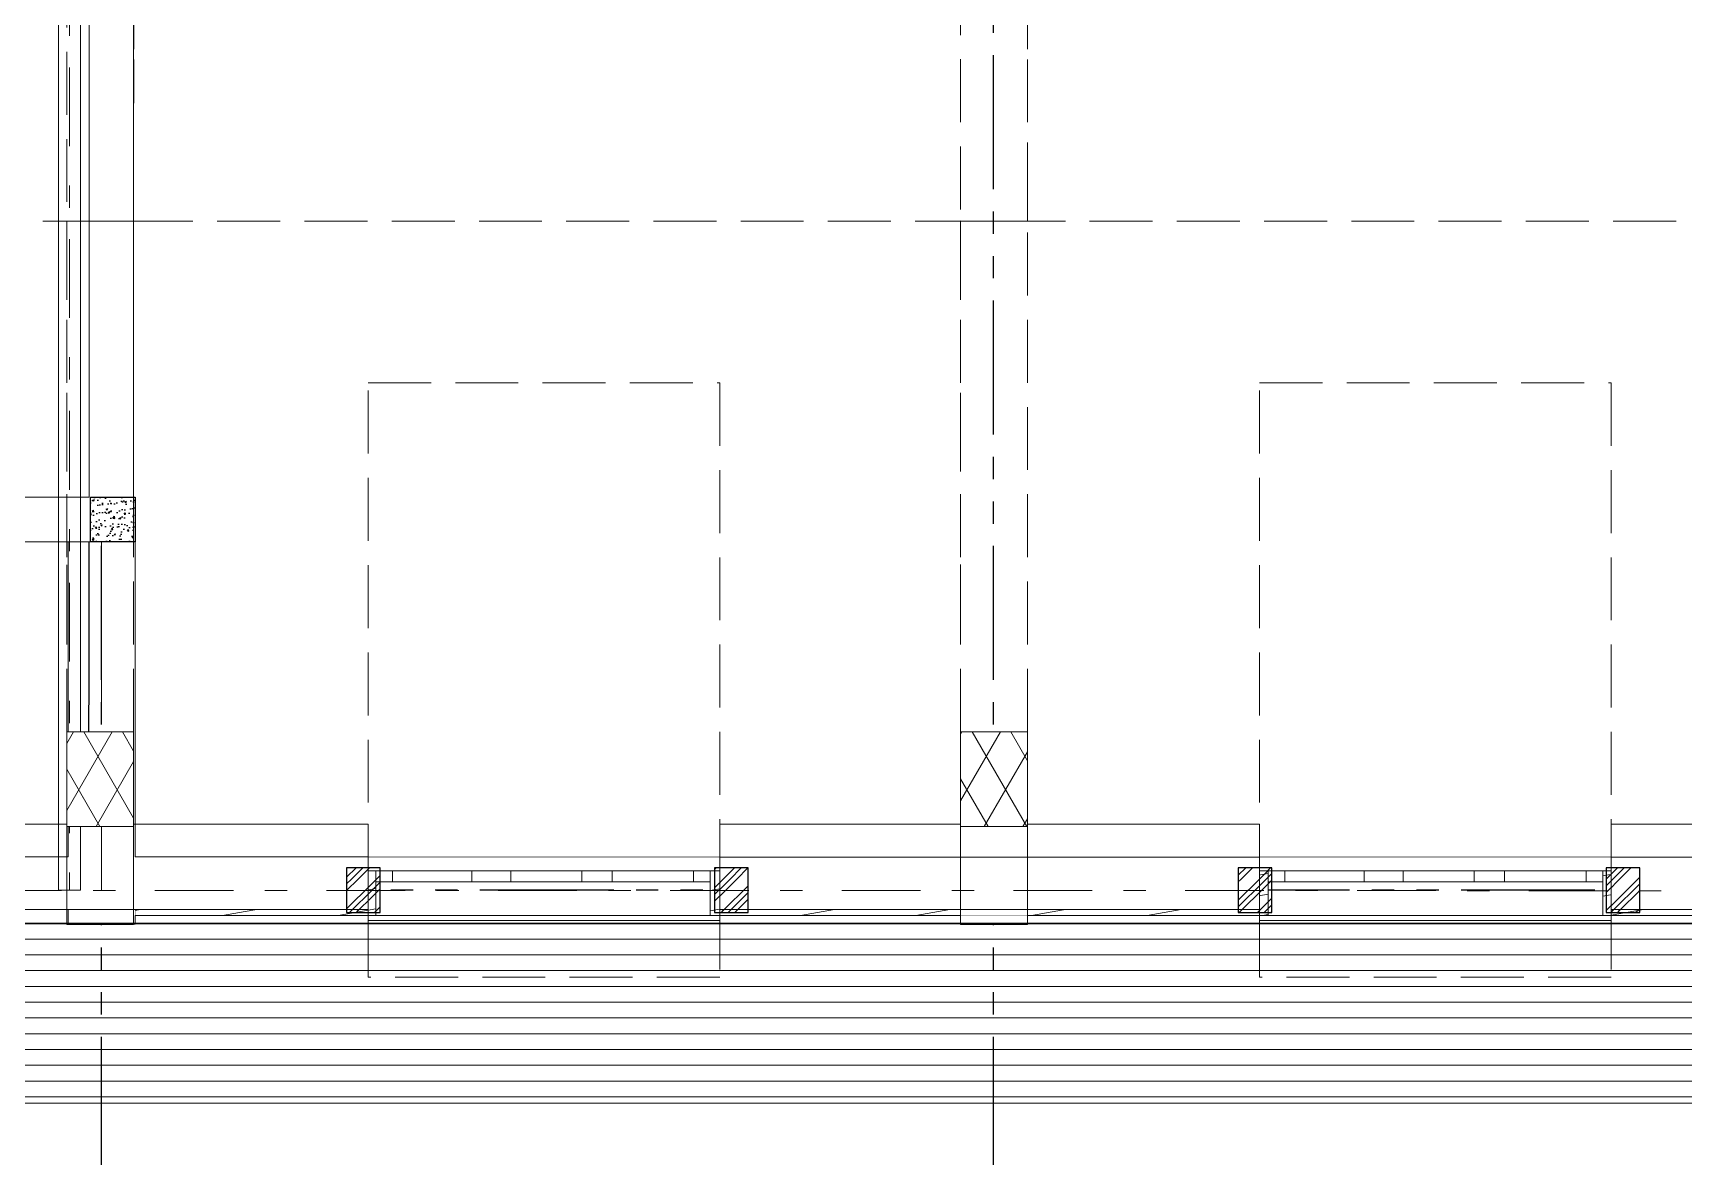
# Model space of a CAD drawing. Header units: metres. Extents: x -6.1 to 26.1, y -10.1 to 14.1.
# Drawn here: x 3.69 to 11.09, y -1.2 to 3.84 of the extents above; entities that cross this region are included whole.
import ezdxf

# ---------------------------------------------------------------- set-up
doc = ezdxf.new("R2010")
doc.units = ezdxf.units.M
doc.header["$MEASUREMENT"] = 0
for name, pattern in [('Xref_ Arq. TAP$0$Línea Oculta', [0.391222, 0.282222, -0.109]), ('Xref_ Arq. TAP$0$Punto & Raya', [0.670278, 0.352778, -0.176389, 0, -0.141111]), ('Xref_ Arq. TAP$0$Wipeout_Contour', [1, 0, -1]), ('Xref_Ejes$0$ACAD_ISO05W100', [33, 24, -3, 0, -3, 0, -3])]:
    doc.linetypes.add(name, pattern=pattern)
for name, color, linetype in [('VIGA', 3, 'Continuous'), ('Xref_ Arq. TAP$0$Estructura - Cubiertas', 7, 'Continuous'), ('Xref_ Arq. TAP$0$Estructura - Muros', 7, 'Continuous'), ('Xref_ Arq. TAP$0$Estructura - Vigas y Pilares', 7, 'Continuous'), ('Xref_ Arq. TAP$0$Ventanas ArchiCAD', 7, 'Continuous'), ('Xref_Castillos CUB$0$COLUM. PB', 140, 'Continuous'), ('Xref_Castillos CUB$0$Firme', 7, 'Continuous'), ('Xref_Castillos CUB$0$VIGA', 3, 'Continuous'), ('Xref_Ejes$0$00-EJES', 1, 'Xref_Ejes$0$ACAD_ISO05W100')]:
    doc.layers.add(name, color=color, linetype=linetype)
for name, color, linetype, lineweight in [('Xref_ Arq. TAP$0$Estructura - Cubiertas_Pluma_Nº__1', 7, 'Continuous', 13), ('Xref_ Arq. TAP$0$Estructura - Cubiertas_Pluma_Nº__2', 8, 'Continuous', 15), ('Xref_ Arq. TAP$0$Estructura - Muros_Pluma_Nº__1', 7, 'Continuous', 13), ('Xref_ Arq. TAP$0$Estructura - Muros_Pluma_Nº__163', 9, 'Continuous', 13), ('Xref_ Arq. TAP$0$Estructura - Muros_Pluma_Nº__175', 9, 'Continuous', 13), ('Xref_ Arq. TAP$0$Estructura - Vigas y Pilares_Pluma_Nº__30', 7, 'Continuous', 18), ('Xref_ Arq. TAP$0$Ventanas ArchiCAD_Pluma_Nº__1', 7, 'Continuous', 13), ('Xref_ Arq. TAP$0$Ventanas ArchiCAD_Pluma_Nº__23', 7, 'Continuous', 18)]:
    doc.layers.add(name, color=color, linetype=linetype, lineweight=lineweight)
for name, color, linetype, lineweight, true_color in [('Xref_ Arq. TAP$0$Estructura - Vigas y Pilares_Pluma_Nº__174', 7, 'Continuous', 13, 0xe4ad2c), ('Xref_ Arq. TAP$0$Estructura - Vigas y Pilares_Pluma_Nº__69', 7, 'Continuous', 13, 0x6a6a6a), ('Xref_ Arq. TAP$0$Estructura - Vigas y Pilares_Pluma_Nº__88', 7, 'Continuous', 13, 0x6a6a6a), ('Xref_ Arq. TAP$0$Estructura - Vigas y Pilares_Pluma_Nº__90', 7, 'Continuous', 13, 0x6a6a6a), ('Xref_ Arq. TAP$0$Ventanas ArchiCAD_Pluma_Nº__3', 7, 'Continuous', 18, 0xff6600)]:
    doc.layers.add(name, color=color, linetype=linetype, lineweight=lineweight, true_color=true_color)
pattern_1 = [(10, (0, 0), (-0.0156283, 0.0886327), [])]
pattern_2 = [(60, (0, 0), (-0.1299038, 0.075), []), (120, (0, 0), (0.1299038, 0.075), [])]
pattern_3 = [(45, (4e-16, 0.05), (0.14142, 0), [0.2]), (45, (0.03, 0.05), (0.14142, 0), [0.2]), (45, (0.06, 0.05), (0.14142, 0), [0.2])]

# ---------------------------------------------------------------- blocks, each defined once
blk = doc.blocks.new('Xref_Ejes')
at = {"layer": 'Xref_Ejes$0$00-EJES', "ltscale": 0.025}
for p, q in [((4, -8.9568), (4, 12.9873)), ((8, -8.9568), (8, 12.9873)), ((24.9967, 0), (-5, 0))]:
    blk.add_line(p, q, dxfattribs=at)
blk = doc.blocks.new('Xref_ Arq. TAP$0$Ventana Triple 17')
at = {"layer": 'Xref_ Arq. TAP$0$Ventanas ArchiCAD_Pluma_Nº__1', "linetype": 'Continuous'}
for p, q in [((-0.75, 0), (-0.75, -0.05)), ((0.75, 0), (0.75, -0.05))]:
    blk.add_line(p, q, dxfattribs=at)
at = {"layer": 'Xref_ Arq. TAP$0$Ventanas ArchiCAD_Pluma_Nº__23', "linetype": 'Continuous'}
for p, q in [((-0.75, 0), (-0.675, 0)), ((-0.675, 0), (-0.675, -0.05)), ((-0.3094, -0.05), (-0.3094, 0)), ((-0.3094, 0), (-0.2414, 0)), ((-0.2414, 0), (-0.1734, 0)), ((-0.1734, 0), (-0.1734, -0.05)), ((0.1447, -0.05), (0.1447, 0)), ((0.1447, 0), (0.2322, 0)), ((0.2322, 0), (0.3197, 0)), ((0.3197, 0), (0.3197, -0.05)), ((0.675, -0.05), (0.675, 0)), ((0.675, 0), (0.75, 0)), ((-0.675, -0.05), (-0.75, -0.05)), ((-0.2414, -0.05), (-0.3094, -0.05)), ((-0.1734, -0.05), (-0.2414, -0.05)), ((0.2322, -0.05), (0.1447, -0.05)), ((0.3197, -0.05), (0.2322, -0.05)), ((0.75, -0.05), (0.675, -0.05))]:
    blk.add_line(p, q, dxfattribs=at)
at = {"layer": 'Xref_ Arq. TAP$0$Ventanas ArchiCAD_Pluma_Nº__3', "linetype": 'Continuous'}
for p, q in [((-0.75, 0), (0.75, 0)), ((-0.675, 0), (-0.3094, 0)), ((-0.1734, 0), (0.1447, 0)), ((0.3197, 0), (0.675, 0)), ((-0.3094, -0.05), (-0.675, -0.05)), ((0.1447, -0.05), (-0.1734, -0.05)), ((0.675, -0.05), (0.3197, -0.05)), ((-0.75, -0.2), (0.75, -0.2))]:
    blk.add_line(p, q, dxfattribs=at)
blk = doc.blocks.new('Xref_ Arq. TAP$0$Muro_3', base_point=(-6.5054, 8.9011))
at = {"color": 254, "linetype": 'Xref_ Arq. TAP$0$Wipeout_Contour', "lineweight": 0, "ltscale": 54.360594}
blk.add_wipeout([(-5.4249, 9.1011), (-6.5054, 9.1011), (-6.5054, 8.9011), (-5.4249, 8.9011), (-5.4249, 9.0511)], dxfattribs=at).dxf.layer = 'Xref_ Arq. TAP$0$Estructura - Muros'
at = {"color": 254, "linetype": 'Xref_ Arq. TAP$0$Wipeout_Contour', "lineweight": 0, "ltscale": 57.403908}
blk.add_wipeout([(-3.9249, 8.9011), (-1.4225, 8.9011), (-1.4225, 9.0511), (-1.4225, 9.1011), (-3.9249, 9.1011), (-3.9249, 9.0511)], dxfattribs=at).dxf.layer = 'Xref_ Arq. TAP$0$Estructura - Muros'
at = {"color": 254, "linetype": 'Xref_ Arq. TAP$0$Wipeout_Contour', "lineweight": 0, "ltscale": 55.602361}
blk.add_wipeout([(0.0775, 8.9011), (2.5919, 8.9011), (2.5919, 9.0511), (2.5919, 9.1011), (0.0775, 9.1011), (0.0775, 9.0511)], dxfattribs=at).dxf.layer = 'Xref_ Arq. TAP$0$Estructura - Muros'
at = {"layer": 'Xref_ Arq. TAP$0$Estructura - Muros_Pluma_Nº__175', "linetype": 'Continuous'}
h = blk.add_hatch(dxfattribs=at)
h.set_pattern_fill('MADERA', color=256, style=0, pattern_type=2)
h.set_pattern_definition(pattern_1)
h.paths.add_polyline_path([(-5.4249, 9.1011), (-6.5054, 9.1011), (-6.5054, 8.9011), (-5.4249, 8.9011), (-5.4249, 9.0511)])
h = blk.add_hatch(dxfattribs=at)
h.set_pattern_fill('MADERA', color=256, style=0, pattern_type=2)
h.set_pattern_definition(pattern_1)
h.paths.add_polyline_path([(-3.9249, 8.9011), (-1.4225, 8.9011), (-1.4225, 9.0511), (-1.4225, 9.1011), (-3.9249, 9.1011), (-3.9249, 9.0511)])
h = blk.add_hatch(dxfattribs=at)
h.set_pattern_fill('MADERA', color=256, style=0, pattern_type=2)
h.set_pattern_definition(pattern_1)
h.paths.add_polyline_path([(0.0775, 8.9011), (2.5919, 8.9011), (2.5919, 9.0511), (2.5919, 9.1011), (0.0775, 9.1011), (0.0775, 9.0511)])
at = {"layer": 'Xref_ Arq. TAP$0$Estructura - Muros_Pluma_Nº__1', "linetype": 'Continuous'}
for p, q in [((-5.4249, 9.1011), (-5.4249, 9.0511)), ((-5.4249, 9.0511), (-5.4249, 8.9011)), ((-3.9249, 9.1011), (-3.9249, 9.0511)), ((-3.9249, 9.0511), (-3.9249, 8.9011)), ((-1.4225, 9.1011), (-1.4225, 9.0511)), ((-1.4225, 9.0511), (-1.4225, 8.9011)), ((0.0775, 9.1011), (0.0775, 9.0511)), ((0.0775, 9.0511), (0.0775, 8.9011))]:
    blk.add_line(p, q, dxfattribs=at)
at = {"layer": 'Xref_ Arq. TAP$0$Estructura - Muros_Pluma_Nº__1', "linetype": 'Continuous', "flags": 128}
for points in [[(-5.4249, 9.1011), (-6.5054, 9.1011)], [(-6.5054, 9.1011), (-6.5054, 8.9011)], [(-1.4225, 9.1011), (-3.9249, 9.1011)], [(2.5919, 9.1011), (0.0775, 9.1011)], [(-6.5054, 8.9011), (-5.4249, 8.9011)], [(-3.9249, 8.9011), (-1.4225, 8.9011)], [(0.0775, 8.9011), (2.5919, 8.9011)]]:
    blk.add_lwpolyline(points, dxfattribs=at)
at = {"layer": 'Xref_ Arq. TAP$0$Ventanas ArchiCAD', "color": 251, "linetype": 'Continuous', "lineweight": 13, "true_color": 0x6a6a6a, "xscale": -1}
for p in [(-4.6749, 9.1011), (-0.6725, 9.1011)]:
    blk.add_blockref('Xref_ Arq. TAP$0$Ventana Triple 17', p, dxfattribs=at)
blk = doc.blocks.new('Xref_ Arq. TAP$0$Muro_6', base_point=(-7.6847, 10.5762))
at = {"color": 254, "linetype": 'Xref_ Arq. TAP$0$Wipeout_Contour', "lineweight": 0, "ltscale": 51.381638}
blk.add_wipeout([(-7.6847, 10.5762), (-6.5109, 10.5762), (-6.7109, 10.7762), (-7.4847, 10.7762)], dxfattribs=at).dxf.layer = 'Xref_ Arq. TAP$0$Estructura - Muros'
at = {"layer": 'Xref_ Arq. TAP$0$Estructura - Muros_Pluma_Nº__1', "linetype": 'Continuous', "flags": 128}
for points in [[(-6.7109, 10.7762), (-7.4847, 10.7762)], [(-7.6847, 10.5762), (-6.5109, 10.5762)]]:
    blk.add_lwpolyline(points, dxfattribs=at)
blk = doc.blocks.new('Xref_ Arq. TAP$0$Muro_7', base_point=(-6.5109, 10.5762))
at = {"color": 254, "linetype": 'Xref_ Arq. TAP$0$Wipeout_Contour', "lineweight": 0, "ltscale": 55.112045}
blk.add_wipeout([(-6.5109, 10.5762), (-6.5109, 13.4933), (-6.7109, 13.2933), (-6.7109, 10.7762)], dxfattribs=at).dxf.layer = 'Xref_ Arq. TAP$0$Estructura - Muros'
at = {"layer": 'Xref_ Arq. TAP$0$Estructura - Muros_Pluma_Nº__163', "linetype": 'Continuous'}
h = blk.add_hatch(dxfattribs=at)
h.set_pattern_fill('BLOQUE_MAMPOSTERÍA', color=256, style=0, pattern_type=2)
h.set_pattern_definition([(45, (0, 0), (-0.1272792, 0.1272792), [])])
h.paths.add_polyline_path([(-6.5109, 10.5762), (-6.5109, 13.4933), (-6.7109, 13.2933), (-6.7109, 10.7762)])
at = {"layer": 'Xref_ Arq. TAP$0$Estructura - Muros_Pluma_Nº__1', "linetype": 'Continuous', "flags": 128}
for points in [[(-6.5109, 10.5762), (-6.5109, 13.4933)], [(-6.7109, 13.2933), (-6.7109, 10.7762)]]:
    blk.add_lwpolyline(points, dxfattribs=at)
blk = doc.blocks.new('Xref_ Arq. TAP$0$Muro_11', base_point=(-6.5109, 10.5762))
at = {"color": 254, "linetype": 'Xref_ Arq. TAP$0$Wipeout_Contour', "lineweight": 0, "ltscale": 55.130308}
blk.add_wipeout([(-6.5109, 10.5762), (-6.5109, 13.4933), (-6.7109, 13.4933), (-6.7109, 10.5762)], dxfattribs=at).dxf.layer = 'Xref_ Arq. TAP$0$Estructura - Muros'
at = {"layer": 'Xref_ Arq. TAP$0$Estructura - Muros_Pluma_Nº__1', "linetype": 'Continuous', "flags": 128}
for points in [[(-6.5109, 10.5762), (-6.5109, 13.4933)], [(-6.7109, 13.2933), (-6.7109, 10.7762)]]:
    blk.add_lwpolyline(points, dxfattribs=at)
blk = doc.blocks.new('Xref_ Arq. TAP$0$Pilar_1', base_point=(-6.6546, 9.0119))
at = {"color": 254, "linetype": 'Xref_ Arq. TAP$0$Wipeout_Contour', "lineweight": 0, "ltscale": 90.40506}
blk.add_wipeout([(-6.8046, 8.8619), (-6.5046, 8.8619), (-6.5046, 8.9011), (-6.5054, 8.9011), (-6.5054, 9.1011), (-6.5046, 9.1011), (-6.5046, 9.1619), (-6.8046, 9.1619)], dxfattribs=at).dxf.layer = 'Xref_ Arq. TAP$0$Estructura - Vigas y Pilares'
at = {"layer": 'Xref_ Arq. TAP$0$Estructura - Vigas y Pilares_Pluma_Nº__88', "linetype": 'Continuous'}
for p, q in [((-6.5046, 9.1619), (-6.8046, 9.1619)), ((-6.8046, 9.1619), (-6.8046, 8.8619)), ((-6.5046, 9.1011), (-6.5046, 9.1619)), ((-6.5046, 8.8619), (-6.5046, 8.9011)), ((-6.8046, 8.8619), (-6.5046, 8.8619))]:
    blk.add_line(p, q, dxfattribs=at)
blk = doc.blocks.new('Xref_ Arq. TAP$0$Pilar_2', base_point=(-2.6526, 9.0119))
at = {"color": 254, "linetype": 'Xref_ Arq. TAP$0$Wipeout_Contour', "lineweight": 0, "ltscale": 38.102848}
blk.add_wipeout([(-2.8026, 9.1011), (-2.5026, 9.1011), (-2.5026, 9.1619), (-2.8026, 9.1619)], dxfattribs=at).dxf.layer = 'Xref_ Arq. TAP$0$Estructura - Vigas y Pilares'
at = {"color": 254, "linetype": 'Xref_ Arq. TAP$0$Wipeout_Contour', "lineweight": 0, "ltscale": 37.144899}
blk.add_wipeout([(-2.8026, 8.8619), (-2.5026, 8.8619), (-2.5026, 8.9011), (-2.8026, 8.9011)], dxfattribs=at).dxf.layer = 'Xref_ Arq. TAP$0$Estructura - Vigas y Pilares'
at = {"layer": 'Xref_ Arq. TAP$0$Estructura - Vigas y Pilares_Pluma_Nº__88', "linetype": 'Continuous'}
for p, q in [((-2.5026, 9.1619), (-2.8026, 9.1619)), ((-2.8026, 9.1619), (-2.8026, 9.1011)), ((-2.5026, 9.1011), (-2.5026, 9.1619)), ((-2.8026, 8.9011), (-2.8026, 8.8619)), ((-2.5026, 8.8619), (-2.5026, 8.9011)), ((-2.8026, 8.8619), (-2.5026, 8.8619))]:
    blk.add_line(p, q, dxfattribs=at)
blk = doc.blocks.new('Xref_ Arq. TAP$0$Cubierta_1', base_point=(10.2921, 15.7762))
at = {"layer": 'Xref_ Arq. TAP$0$Estructura - Cubiertas_Pluma_Nº__2', "linetype": 'Continuous'}
h = blk.add_hatch(dxfattribs=at)
h.set_pattern_fill('TEJA', color=256, style=0, pattern_type=2)
h.set_pattern_definition([(360, (1.49139, 12.01387), (0, 0.0707107), [])])
h.paths.add_polyline_path([(-7.3093, 8.9267), (-7.3093, 8.0599), (10.2921, 8.0599), (10.2921, 8.9267), (8.0839, 8.9267), (8.0839, 8.8787), (6.507, 8.8787), (6.507, 8.9267), (4.1183, 8.9267), (4.1183, 8.8787), (2.5414, 8.8787), (2.5414, 8.9267), (0.1149, 8.9267), (0.1149, 8.8787), (-1.462, 8.8787), (-1.462, 8.9267), (-3.8822, 8.9267), (-3.8822, 8.8787), (-5.4591, 8.8787), (-5.4591, 8.9267)])
at = {"layer": 'Xref_ Arq. TAP$0$Estructura - Cubiertas_Pluma_Nº__2', "linetype": 'Xref_ Arq. TAP$0$Línea Oculta', "flags": 128}
blk.add_lwpolyline([(-7.3093, 12.0139), (10.2921, 12.0139)], dxfattribs=at)
at = {"layer": 'Xref_ Arq. TAP$0$Estructura - Cubiertas_Pluma_Nº__2', "linetype": 'Continuous', "flags": 128}
for points in [[(-5.4591, 8.8787), (-5.4591, 8.9267)], [(-3.8822, 8.9267), (-3.8822, 8.8787)], [(-1.462, 8.8787), (-1.462, 8.9267)], [(0.1149, 8.9267), (0.1149, 8.8787)], [(-3.8822, 8.8787), (-5.4591, 8.8787)], [(0.1149, 8.8787), (-1.462, 8.8787)], [(10.2921, 8.0599), (-7.3093, 8.0599)]]:
    blk.add_lwpolyline(points, dxfattribs=at)
at = {"color": 254, "linetype": 'Xref_ Arq. TAP$0$Wipeout_Contour', "lineweight": 0, "ltscale": 44.767954}
blk.add_wipeout([(-7.3093, 8.9267), (-5.4591, 8.9267), (-5.4591, 9.3099), (-7.3093, 9.3099)], dxfattribs=at).dxf.layer = 'Xref_ Arq. TAP$0$Estructura - Cubiertas'
at = {"color": 254, "linetype": 'Xref_ Arq. TAP$0$Wipeout_Contour', "lineweight": 0, "ltscale": 38.420527}
blk.add_wipeout([(-3.8822, 8.9267), (-1.462, 8.9267), (-1.462, 9.3099), (-3.8822, 9.3099)], dxfattribs=at).dxf.layer = 'Xref_ Arq. TAP$0$Estructura - Cubiertas'
at = {"color": 254, "linetype": 'Xref_ Arq. TAP$0$Wipeout_Contour', "lineweight": 0, "ltscale": 37.182561}
blk.add_wipeout([(2.5414, 8.9267), (2.5414, 9.3099), (0.1149, 9.3099), (0.1149, 8.9267)], dxfattribs=at).dxf.layer = 'Xref_ Arq. TAP$0$Estructura - Cubiertas'
at = {"layer": 'Xref_ Arq. TAP$0$Estructura - Cubiertas_Pluma_Nº__1', "linetype": 'Continuous'}
for p, q in [((-5.4591, 9.3099), (-7.3093, 9.3099)), ((-5.4591, 9.3099), (-5.4591, 8.9267)), ((-3.8822, 9.3099), (-3.8822, 8.9267)), ((-1.462, 9.3099), (-3.8822, 9.3099)), ((-1.462, 9.3099), (-1.462, 8.9267)), ((0.1149, 9.3099), (0.1149, 8.9267)), ((2.5414, 9.3099), (0.1149, 9.3099)), ((-5.4591, 8.9267), (-7.3093, 8.9267)), ((-1.462, 8.9267), (-3.8822, 8.9267)), ((2.5414, 8.9267), (0.1149, 8.9267))]:
    blk.add_line(p, q, dxfattribs=at)
blk = doc.blocks.new('Xref_ Arq. TAP$0$Cubierta_4', base_point=(-1.462, 8.5616))
at = {"layer": 'Xref_ Arq. TAP$0$Estructura - Cubiertas_Pluma_Nº__2', "linetype": 'Xref_ Arq. TAP$0$Línea Oculta', "flags": 128}
for points in [[(-1.462, 11.2886), (0.1149, 11.2886)], [(-1.462, 8.6241), (-1.462, 11.2886)], [(0.1149, 11.2886), (0.1149, 8.6241)], [(0.1149, 8.6241), (-1.462, 8.6241)]]:
    blk.add_lwpolyline(points, dxfattribs=at)
blk = doc.blocks.new('Xref_ Arq. TAP$0$Cubierta_5', base_point=(-5.4591, 8.5616))
at = {"layer": 'Xref_ Arq. TAP$0$Estructura - Cubiertas_Pluma_Nº__2', "linetype": 'Xref_ Arq. TAP$0$Línea Oculta', "flags": 128}
for points in [[(-5.4591, 11.2886), (-3.8822, 11.2886)], [(-5.4591, 8.6241), (-5.4591, 11.2886)], [(-3.8822, 11.2886), (-3.8822, 8.6241)], [(-3.8822, 8.6241), (-5.4591, 8.6241)]]:
    blk.add_lwpolyline(points, dxfattribs=at)
blk = doc.blocks.new('Xref_ Arq. TAP$0$Viga_1', base_point=(9.3421, 9.01))
at = {"layer": 'Xref_ Arq. TAP$0$Estructura - Vigas y Pilares_Pluma_Nº__69', "linetype": 'Xref_ Arq. TAP$0$Punto & Raya'}
blk.add_line((9.3421, 9.01), (-10.6546, 9.0139), dxfattribs=at)
at = {"layer": 'Xref_ Arq. TAP$0$Estructura - Vigas y Pilares_Pluma_Nº__90', "linetype": 'Continuous'}
for p, q in [((-6.8046, 9.1632), (-10.5046, 9.1639)), ((5.1954, 9.1608), (-6.5046, 9.1631)), ((9.4921, 8.8599), (-10.8046, 8.864))]:
    blk.add_line(p, q, dxfattribs=at)
blk = doc.blocks.new('Xref_ Arq. TAP$0$Viga_2', base_point=(-6.6546, 9.0131))
at = {"layer": 'Xref_ Arq. TAP$0$Estructura - Vigas y Pilares_Pluma_Nº__69', "linetype": 'Xref_ Arq. TAP$0$Punto & Raya'}
blk.add_line((-6.6546, 9.0131), (-6.6546, 10.5762), dxfattribs=at)
at = {"layer": 'Xref_ Arq. TAP$0$Estructura - Vigas y Pilares_Pluma_Nº__90', "linetype": 'Continuous'}
for p, q in [((-6.5046, 10.5762), (-6.8046, 10.5762)), ((-6.8046, 9.1632), (-6.8046, 10.5762)), ((-6.5046, 9.1631), (-6.5046, 10.5762))]:
    blk.add_line(p, q, dxfattribs=at)
blk = doc.blocks.new('Xref_ Arq. TAP$0$Viga_19', base_point=(-6.7985, 15.0138))
at = {"layer": 'Xref_ Arq. TAP$0$Estructura - Vigas y Pilares_Pluma_Nº__69', "linetype": 'Xref_ Arq. TAP$0$Punto & Raya'}
blk.add_line((-6.7985, 15.0138), (-6.7985, 9.0139), dxfattribs=at)
at = {"layer": 'Xref_ Arq. TAP$0$Estructura - Vigas y Pilares_Pluma_Nº__90', "linetype": 'Continuous'}
for p, q in [((-6.8485, 15.0138), (-6.8485, 9.0139)), ((-6.8485, 15.0138), (-6.7485, 15.0138)), ((-6.7485, 15.0138), (-6.7485, 9.0139)), ((-6.8485, 9.0139), (-6.7485, 9.0139))]:
    blk.add_line(p, q, dxfattribs=at)
blk = doc.blocks.new('Xref_ Arq. TAP$0$Viga_24', base_point=(-2.8025, 12.0139))
at = {"layer": 'Xref_ Arq. TAP$0$Estructura - Vigas y Pilares_Pluma_Nº__69', "linetype": 'Xref_ Arq. TAP$0$Punto & Raya'}
blk.add_line((-2.8025, 12.0139), (-2.8025, 8.8599), dxfattribs=at)
at = {"layer": 'Xref_ Arq. TAP$0$Estructura - Vigas y Pilares_Pluma_Nº__90', "linetype": 'Xref_ Arq. TAP$0$Línea Oculta'}
for p, q in [((-2.8025, 9.7242), (-2.8025, 12.0139)), ((-2.5025, 12.0139), (-2.8025, 12.0139)), ((-2.5025, 9.7242), (-2.5025, 12.0139))]:
    blk.add_line(p, q, dxfattribs=at)
at = {"layer": 'Xref_ Arq. TAP$0$Estructura - Vigas y Pilares_Pluma_Nº__90', "linetype": 'Continuous'}
for p, q in [((-2.8025, 8.8599), (-2.8025, 9.7242)), ((-2.5025, 8.8599), (-2.5025, 9.7242)), ((-2.5025, 8.8599), (-2.8025, 8.8599))]:
    blk.add_line(p, q, dxfattribs=at)
at = {"color": 254, "linetype": 'Xref_ Arq. TAP$0$Wipeout_Contour', "lineweight": 0, "ltscale": 39.572534}
blk.add_wipeout([(-2.5025, 9.7242), (-2.8025, 9.7242), (-2.8025, 9.2989), (-2.5025, 9.2989)], dxfattribs=at).dxf.layer = 'Xref_ Arq. TAP$0$Estructura - Vigas y Pilares'
at = {"layer": 'Xref_ Arq. TAP$0$Estructura - Vigas y Pilares_Pluma_Nº__174', "linetype": 'Continuous'}
h = blk.add_hatch(dxfattribs=at)
h.set_pattern_fill('FIBRA_DE_VIDRIO', color=256, style=0, pattern_type=2)
h.set_pattern_definition(pattern_2)
h.paths.add_polyline_path([(-2.5025, 9.7242), (-2.8025, 9.7242), (-2.8025, 9.2989), (-2.5025, 9.2989)])
at = {"layer": 'Xref_ Arq. TAP$0$Estructura - Vigas y Pilares_Pluma_Nº__30', "linetype": 'Continuous'}
for p, q in [((-2.5025, 9.7242), (-2.8025, 9.7242)), ((-2.8025, 9.7242), (-2.8025, 9.2989)), ((-2.5025, 9.2989), (-2.5025, 9.7242)), ((-2.8025, 9.2989), (-2.5025, 9.2989))]:
    blk.add_line(p, q, dxfattribs=at)
blk = doc.blocks.new('Xref_ Arq. TAP$0$Viga_25', base_point=(-6.8109, 12.0138))
at = {"layer": 'Xref_ Arq. TAP$0$Estructura - Vigas y Pilares_Pluma_Nº__69', "linetype": 'Xref_ Arq. TAP$0$Punto & Raya'}
blk.add_line((-6.8109, 12.0138), (-6.8109, 8.8599), dxfattribs=at)
at = {"layer": 'Xref_ Arq. TAP$0$Estructura - Vigas y Pilares_Pluma_Nº__90', "linetype": 'Xref_ Arq. TAP$0$Línea Oculta'}
for p, q in [((-6.8109, 9.7242), (-6.8109, 12.0138)), ((-6.5109, 12.0138), (-6.8109, 12.0138)), ((-6.5109, 9.7242), (-6.5109, 12.0138))]:
    blk.add_line(p, q, dxfattribs=at)
at = {"layer": 'Xref_ Arq. TAP$0$Estructura - Vigas y Pilares_Pluma_Nº__90', "linetype": 'Continuous'}
for p, q in [((-6.8109, 8.8599), (-6.8109, 9.7242)), ((-6.5109, 8.8599), (-6.5109, 9.7242)), ((-6.5109, 8.8599), (-6.8109, 8.8599))]:
    blk.add_line(p, q, dxfattribs=at)
at = {"color": 254, "linetype": 'Xref_ Arq. TAP$0$Wipeout_Contour', "lineweight": 0, "ltscale": 46.525143}
blk.add_wipeout([(-6.5109, 9.7242), (-6.8109, 9.7242), (-6.8109, 9.2989), (-6.5109, 9.2989)], dxfattribs=at).dxf.layer = 'Xref_ Arq. TAP$0$Estructura - Vigas y Pilares'
at = {"layer": 'Xref_ Arq. TAP$0$Estructura - Vigas y Pilares_Pluma_Nº__174', "linetype": 'Continuous'}
h = blk.add_hatch(dxfattribs=at)
h.set_pattern_fill('FIBRA_DE_VIDRIO', color=256, style=0, pattern_type=2)
h.set_pattern_definition(pattern_2)
h.paths.add_polyline_path([(-6.5109, 9.7242), (-6.8109, 9.7242), (-6.8109, 9.2989), (-6.5109, 9.2989)])
at = {"layer": 'Xref_ Arq. TAP$0$Estructura - Vigas y Pilares_Pluma_Nº__30', "linetype": 'Continuous'}
for p, q in [((-6.5109, 9.7242), (-6.8109, 9.7242)), ((-6.8109, 9.7242), (-6.8109, 9.2989)), ((-6.5109, 9.2989), (-6.5109, 9.7242)), ((-6.8109, 9.2989), (-6.5109, 9.2989))]:
    blk.add_line(p, q, dxfattribs=at)
blk = doc.blocks.new('Xref_ Arq. TAP$0$Viga_29', base_point=(-2.5025, 12.0139))
at = {"layer": 'Xref_ Arq. TAP$0$Estructura - Vigas y Pilares_Pluma_Nº__69', "linetype": 'Xref_ Arq. TAP$0$Punto & Raya'}
blk.add_line((-2.5025, 12.0139), (-2.5009, 15.1679), dxfattribs=at)
at = {"layer": 'Xref_ Arq. TAP$0$Estructura - Vigas y Pilares_Pluma_Nº__90', "linetype": 'Continuous'}
for p, q in [((-2.8009, 15.1681), (-2.8014, 14.3038)), ((-2.8009, 15.1681), (-2.5009, 15.1679)), ((-2.5009, 15.1679), (-2.5014, 14.3036))]:
    blk.add_line(p, q, dxfattribs=at)
at = {"layer": 'Xref_ Arq. TAP$0$Estructura - Vigas y Pilares_Pluma_Nº__90', "linetype": 'Xref_ Arq. TAP$0$Línea Oculta'}
for p, q in [((-2.8014, 14.3038), (-2.8025, 12.0141)), ((-2.5014, 14.3036), (-2.5025, 12.0139)), ((-2.8025, 12.0141), (-2.5025, 12.0139))]:
    blk.add_line(p, q, dxfattribs=at)
at = {"color": 254, "linetype": 'Xref_ Arq. TAP$0$Wipeout_Contour', "lineweight": 0, "ltscale": 59.071723}
blk.add_wipeout([(-2.8014, 14.3038), (-2.5014, 14.3036), (-2.5012, 14.729), (-2.8012, 14.7291)], dxfattribs=at).dxf.layer = 'Xref_ Arq. TAP$0$Estructura - Vigas y Pilares'
at = {"layer": 'Xref_ Arq. TAP$0$Estructura - Vigas y Pilares_Pluma_Nº__174', "linetype": 'Continuous'}
h = blk.add_hatch(dxfattribs=at)
h.set_pattern_fill('FIBRA_DE_VIDRIO', color=256, style=0, pattern_type=2)
h.set_pattern_definition(pattern_2)
h.paths.add_polyline_path([(-2.8014, 14.3038), (-2.5014, 14.3036), (-2.5012, 14.729), (-2.8012, 14.7291)])
at = {"layer": 'Xref_ Arq. TAP$0$Estructura - Vigas y Pilares_Pluma_Nº__30', "linetype": 'Continuous'}
for p, q in [((-2.8012, 14.7291), (-2.8014, 14.3038)), ((-2.5012, 14.729), (-2.8012, 14.7291)), ((-2.5014, 14.3036), (-2.5012, 14.729)), ((-2.8014, 14.3038), (-2.5014, 14.3036))]:
    blk.add_line(p, q, dxfattribs=at)
blk = doc.blocks.new('Xref_ Arq. TAP$0$Viga_30', base_point=(-6.5109, 12.0138))
at = {"layer": 'Xref_ Arq. TAP$0$Estructura - Vigas y Pilares_Pluma_Nº__69', "linetype": 'Xref_ Arq. TAP$0$Punto & Raya'}
blk.add_line((-6.5109, 12.0138), (-6.5093, 15.1678), dxfattribs=at)
at = {"layer": 'Xref_ Arq. TAP$0$Estructura - Vigas y Pilares_Pluma_Nº__90', "linetype": 'Continuous'}
for p, q in [((-6.8093, 15.168), (-6.8095, 14.729)), ((-6.8093, 15.168), (-6.5093, 15.1678)), ((-6.5093, 15.1678), (-6.5097, 14.3035))]:
    blk.add_line(p, q, dxfattribs=at)
at = {"layer": 'Xref_ Arq. TAP$0$Estructura - Vigas y Pilares_Pluma_Nº__90', "linetype": 'Xref_ Arq. TAP$0$Línea Oculta'}
for p, q in [((-6.8095, 14.729), (-6.8109, 12.014)), ((-6.5097, 14.3035), (-6.5109, 12.0138)), ((-6.8109, 12.014), (-6.5109, 12.0138))]:
    blk.add_line(p, q, dxfattribs=at)
at = {"color": 254, "linetype": 'Xref_ Arq. TAP$0$Wipeout_Contour', "lineweight": 0, "ltscale": 63.935745}
blk.add_wipeout([(-6.8097, 14.3037), (-6.5097, 14.3035), (-6.5095, 14.7289), (-6.8095, 14.729)], dxfattribs=at).dxf.layer = 'Xref_ Arq. TAP$0$Estructura - Vigas y Pilares'
at = {"layer": 'Xref_ Arq. TAP$0$Estructura - Vigas y Pilares_Pluma_Nº__174', "linetype": 'Continuous'}
h = blk.add_hatch(dxfattribs=at)
h.set_pattern_fill('FIBRA_DE_VIDRIO', color=256, style=0, pattern_type=2)
h.set_pattern_definition(pattern_2)
h.paths.add_polyline_path([(-6.8097, 14.3037), (-6.5097, 14.3035), (-6.5095, 14.7289), (-6.8095, 14.729)])
at = {"layer": 'Xref_ Arq. TAP$0$Estructura - Vigas y Pilares_Pluma_Nº__30', "linetype": 'Continuous'}
for p, q in [((-6.8095, 14.729), (-6.8097, 14.3037)), ((-6.5095, 14.7289), (-6.8095, 14.729)), ((-6.5097, 14.3035), (-6.5095, 14.7289)), ((-6.8097, 14.3037), (-6.5097, 14.3035))]:
    blk.add_line(p, q, dxfattribs=at)
blk = doc.blocks.new('Xref_ Arq. TAP')
at = {"layer": 'Xref_ Arq. TAP$0$Estructura - Muros'}
for name, p in [('Xref_ Arq. TAP$0$Muro_6', (2.9699, 1.5623)), ('Xref_ Arq. TAP$0$Muro_3', (4.1492, -0.1129))]:
    blk.add_blockref(name, p, dxfattribs=at)
blk.add_blockref('Xref_ Arq. TAP$0$Muro_7', (4.1437, 1.5623), dxfattribs=at)
at = {"layer": 'Xref_ Arq. TAP$0$Estructura - Vigas y Pilares'}
for name, p in [('Xref_ Arq. TAP$0$Pilar_1', (4, -0.0021)), ('Xref_ Arq. TAP$0$Pilar_2', (8.0021, -0.0021))]:
    blk.add_blockref(name, p, dxfattribs=at)
at = {"layer": 'Xref_ Arq. TAP$0$Estructura - Muros'}
blk.add_blockref('Xref_ Arq. TAP$0$Muro_11', (4.1437, 1.5623), dxfattribs=at)
at = {"layer": 'Xref_ Arq. TAP$0$Estructura - Cubiertas', "color": 8, "linetype": 'Continuous', "lineweight": 15}
blk.add_blockref('Xref_ Arq. TAP$0$Cubierta_1', (20.9467, 6.7623), dxfattribs=at)
for name, p in [('Xref_ Arq. TAP$0$Cubierta_5', (5.1955, -0.4523)), ('Xref_ Arq. TAP$0$Cubierta_4', (9.1926, -0.4523))]:
    blk.add_blockref(name, p, dxfattribs=at)
at = {"layer": 'Xref_ Arq. TAP$0$Estructura - Vigas y Pilares', "color": 251, "lineweight": 13, "true_color": 0x6a6a6a}
for name, p in [('Xref_ Arq. TAP$0$Viga_19', (3.8561, 5.9998)), ('Xref_ Arq. TAP$0$Viga_2', (4, -0.0008)), ('Xref_ Arq. TAP$0$Viga_1', (19.9967, -0.004))]:
    blk.add_blockref(name, p, dxfattribs=at)
for name, p in [('Xref_ Arq. TAP$0$Viga_25', (3.8437, 2.9999)), ('Xref_ Arq. TAP$0$Viga_24', (7.8521, 3))]:
    blk.add_blockref(name, p, dxfattribs=at)
for name, p in [('Xref_ Arq. TAP$0$Viga_30', (4.1437, 2.9999)), ('Xref_ Arq. TAP$0$Viga_29', (8.1521, 3))]:
    blk.add_blockref(name, p, dxfattribs=at)
blk = doc.blocks.new('*U306')
at = {"ltscale": 0.025}
h = blk.add_hatch(dxfattribs=at)
h.set_pattern_fill('GOST_GROUND', color=4, scale=0.01)
h.set_pattern_definition(pattern_3)
h.paths.add_polyline_path([(-0.075, -0.075), (0.075, -0.075), (0.075, 0.125), (-0.075, 0.125)])
at = {"color": 4, "linetype": 'ByBlock', "ltscale": 0.025}
blk.add_lwpolyline([(-0.075, -0.075), (0.075, -0.075), (0.075, 0.125), (-0.075, 0.125)], close=True, dxfattribs=at)
blk = doc.blocks.new('*U303')
at = {"ltscale": 0.025}
h = blk.add_hatch(dxfattribs=at)
h.set_pattern_fill('GOST_GROUND', color=4, scale=0.01)
h.set_pattern_definition(pattern_3)
h.paths.add_polyline_path([(-0.075, -0.075), (0.075, -0.075), (0.075, 0.125), (-0.075, 0.125)])
at = {"color": 4, "linetype": 'ByBlock', "ltscale": 0.025}
blk.add_lwpolyline([(-0.075, -0.075), (0.075, -0.075), (0.075, 0.125), (-0.075, 0.125)], close=True, dxfattribs=at)
blk = doc.blocks.new('Xref_Castillos CUB')
at = {"layer": 'Xref_Castillos CUB$0$Firme'}
h = blk.add_hatch(dxfattribs=at)
h.set_pattern_fill('AR-CONC', color=1, scale=0.01)
h.set_pattern_definition([(50, (-0.79445, -0.845905), (0.071726, -0.0062752), [0.0075, -0.0825]), (355, (-0.79445, -0.845905), (-0.0138751, 0.0752192), [0.006, -0.066]), (100.4514, (-0.78847, -0.84643), (0.0578509, 0.068944), [0.006374, -0.0701142]), (46.1842, (-0.79445, -0.825905), (0.1067241, -0.0165519), [0.01125, -0.12375]), (96.6356, (-0.78556, -0.82728), (0.0934662, 0.0974119), [0.009561, -0.1051714]), (351.1842, (-0.79445, -0.8259), (0.0934662, 0.0974119), [0.009, -0.099]), (21, (-0.78445, -0.830905), (0.0596907, -0.0402619), [0.0075, -0.0825]), (326, (-0.78445, -0.830905), (0.0243315, 0.072515), [0.006, -0.066]), (71.4514, (-0.779476, -0.83426), (0.0840222, 0.0322531), [0.006374, -0.0701142]), (37.5, (-0.79445, -0.845905), (0.00121599, 0.03328939), [0, -0.0652, 0, -0.067, 0, -0.06625]), (7.5, (-0.79445, -0.845905), (0.02630695, 0.03944117), [0, -0.0382, 0, -0.0637, 0, -0.02525]), (327.5, (-0.81675, -0.845905), (0.05338224, -0.00225549), [0, -0.025, 0, -0.078, 0, -0.1035]), (317.5, (-0.82675, -0.845905), (0.0583186, 0.0100105), [0, -0.0325, 0, -0.0518, 0, -0.0735])])
h.paths.add_polyline_path([(4.15, 1.7623), (3.95, 1.7623), (3.95, 1.5623), (4.15, 1.5623)])
at = {"layer": 'Xref_Castillos CUB$0$VIGA', "color": 1}
blk.add_lwpolyline([(3.95, 1.7623), (4.15, 1.7623), (4.15, 1.5623), (3.95, 1.5623)], close=True, dxfattribs=at)
at = {"layer": 'Xref_Castillos CUB$0$COLUM. PB', "ltscale": 0.025}
for name, p in [('*U306', (5.1741, -0.025)), ('*U306', (6.8241, -0.025)), ('*U303', (9.1728, -0.025)), ('*U303', (10.8228, -0.025))]:
    blk.add_blockref(name, p, dxfattribs=at)

msp = doc.modelspace()

# ---------------------------------------------------------------- linework, layer by layer
for p, q in [((3.943, 1.7623), (3.943, 1.5623)), ((3.943, 1.6623), (3.9421, -0.002))]:
    msp.add_line(p, q)

# ---------------------------------------------------------------- block references
msp.add_blockref('Xref_Ejes', (0, 0))

# ---------------------------------------------------------------- next in the draw order: block references
at = {"layer": 'VIGA'}
msp.add_blockref('Xref_ Arq. TAP', (0, 0), dxfattribs=at)

# ---------------------------------------------------------------- next in the draw order: block references
msp.add_blockref('Xref_Castillos CUB', (0, 0), dxfattribs=at)

doc.saveas('drawing.dxf')
